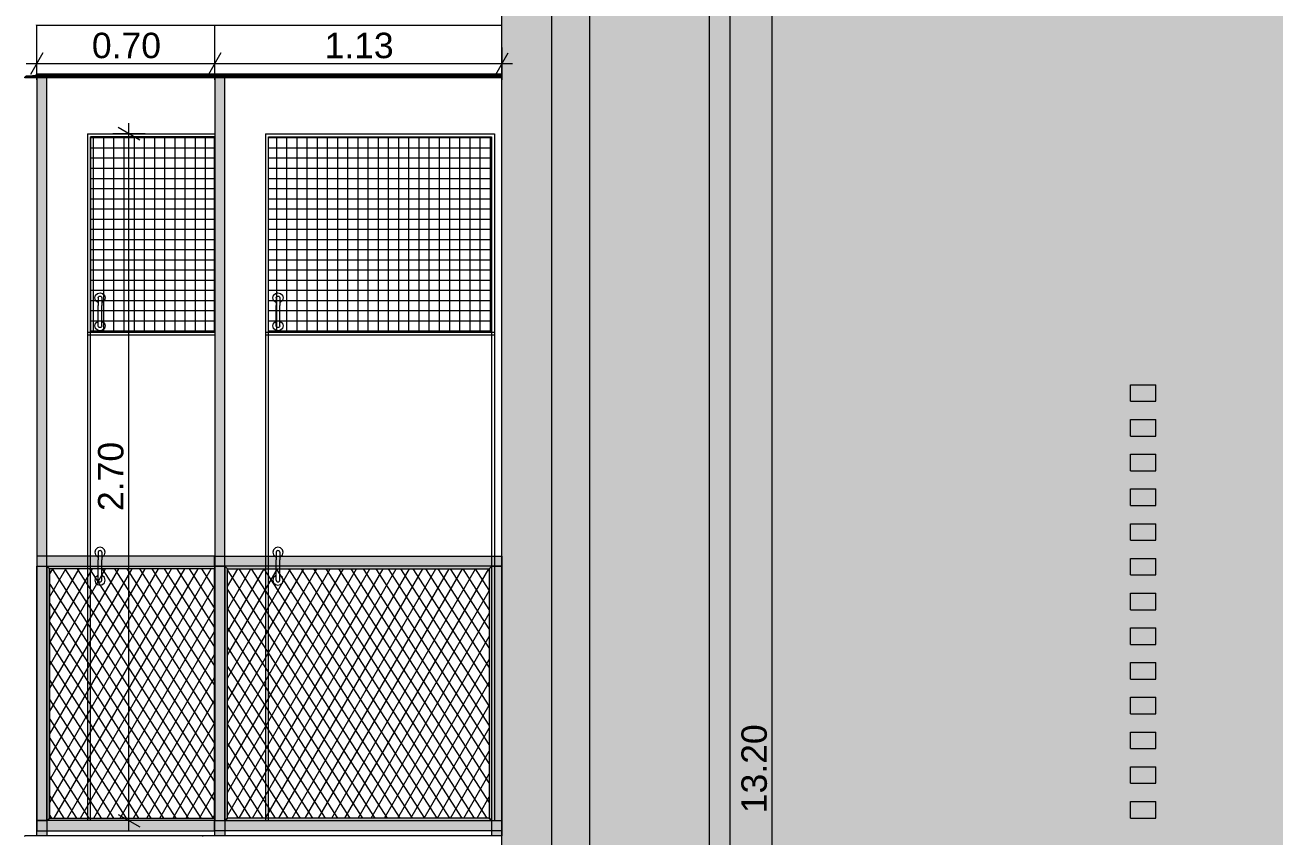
# Model space of a CAD drawing. Header units: millimetres. Extents: x 475616349 to 476941521, y 4620115302 to 4621446928.
# Drawn here: x 476719264 to 476724176, y 4620479180 to 4620482369 of the extents above; entities that cross this region are included whole.
import ezdxf

# ---------------------------------------------------------------- set-up
doc = ezdxf.new("R2010")
doc.units = ezdxf.units.MM
doc.header["$MEASUREMENT"] = 0
for name, color, linetype, lineweight in [('0_Pen_No__250_Pen_No__255', 255, 'Continuous', 0), ('0_Pen_No__250_Pen_No__7', 7, 'Continuous', 0), ('New_2D Drafting - General_Pen_No__250', 7, 'Continuous', 0), ('New_2D Drafting - General_Pen_No__30_Pen_No__9_Pen_No__9_Pen_No__255', 255, 'Continuous', 0), ('New_2D Drafting - General_Pen_No__30_Pen_No__9_Pen_No__9_Pen_No__7', 7, 'Continuous', 0), ('New_2D Drafting - General_Pen_No__4', 7, 'Continuous', 0), ('New_2D Drafting - General_Pen_No__7', 7, 'Continuous', 0), ('New_Structural - Bearing_Pen_No__250', 7, 'Continuous', 0), ('New_zoma_Pen_No__4', 7, 'Continuous', 0), ('New_zoma_Pen_No__7', 7, 'Continuous', 0), ('Structural - Bearing_Pen_No__7', 7, 'Continuous', 0), ('zoma_Pen_No__142', 142, 'Continuous', 0)]:
    doc.layers.add(name, color=color, linetype=linetype, lineweight=lineweight)
doc.layers.add('New_2D Drafting - General_Pen_No__254', color=7, linetype='Continuous', lineweight=0, true_color=0xcccccc)
doc.layers.add('New_2D Drafting - General_Pen_No__30_Pen_No__9_Pen_No__9_Pen_No__254', color=7, linetype='Continuous', lineweight=0, true_color=0xcccccc)
doc.layers.add('New_zoma', color=7, linetype='Continuous')
doc.layers.add('zoma', color=7, linetype='Continuous')
doc.styles.add('GENERATED_STYLE_1', font='arial.ttf')
doc.styles.add('GENERATED_STYLE_2', font='arial.ttf')
doc.dimstyles.new('GENERATED_STYLE__1', dxfattribs={"dimtxt": 200, "dimasz": 64.421331, "dimexe": 0.18, "dimexo": 3, "dimgap": 0.09, "dimtad": 1, "dimtih": 1, "dimtoh": 1, "dimlfac": 0.001, "dimzin": 0, "dimdsep": 46, "dimtxsty": 'GENERATED_STYLE_2', "dimblk": 'ARROWHEAD_2', "dimblk1": 'ARROWHEAD_2', "dimblk2": 'ARROWHEAD_2', "dimcen": 0.09, "dimclrd": 142, "dimclre": 142, "dimclrt": 142, "dimadec": 0, "dimazin": 0, "dimtfac": 1, "dimtdec": 4, "dimtmove": 0, "dimatfit": 3, "dimfxl": 1, "dimtolj": 1, "dimtzin": 0, "dimarcsym": 0})
doc.dimstyles.new('GENERATED_STYLE__18', dxfattribs={"dimtxt": 100, "dimasz": 64.421331, "dimexe": 0.18, "dimexo": 3, "dimgap": 0.09, "dimtad": 1, "dimtih": 1, "dimtoh": 1, "dimlfac": 0.001, "dimzin": 0, "dimdsep": 46, "dimtxsty": 'GENERATED_STYLE_1', "dimblk": 'ARROWHEAD_2', "dimblk1": 'ARROWHEAD_2', "dimblk2": 'ARROWHEAD_2', "dimcen": 0.09, "dimclrd": 7, "dimclre": 7, "dimclrt": 7, "dimadec": 0, "dimazin": 0, "dimtfac": 1, "dimtdec": 4, "dimtmove": 0, "dimatfit": 3, "dimfxl": 1, "dimtolj": 1, "dimtzin": 0, "dimarcsym": 0})
doc.dimstyles.new('GENERATED_STYLE__19', dxfattribs={"dimtxt": 100, "dimasz": 64.421331, "dimexe": 0.18, "dimexo": 3, "dimgap": 0.09, "dimtad": 1, "dimlfac": 0.001, "dimzin": 0, "dimdsep": 46, "dimtxsty": 'GENERATED_STYLE_1', "dimblk": 'ARROWHEAD_2', "dimblk1": 'ARROWHEAD_2', "dimblk2": 'ARROWHEAD_2', "dimcen": 0.09, "dimclrd": 7, "dimclre": 7, "dimclrt": 7, "dimadec": 0, "dimazin": 0, "dimtfac": 1, "dimtdec": 4, "dimtmove": 0, "dimatfit": 3, "dimfxl": 1, "dimtolj": 1, "dimtzin": 0, "dimarcsym": 0})
pattern_1 = [(0, (476577134.07, 4620325125.74), (0, 40), []), (90, (476577134.07, 4620325125.74), (-40, 0), [])]
pattern_2 = [(60, (476577134.07, 4620325125.74), (-38.971143, 22.5), []), (122.833095, (476577134.07, 4620325125.74), (36.80608, 18.75), [])]

# ---------------------------------------------------------------- blocks, each defined once
blk = doc.blocks.new('*D248', base_point=(476577134.1, 4620325125.7))
at = {"layer": 'zoma_Pen_No__142', "color": 142, "linetype": 'Continuous', "lineweight": 0, "transparency": 16777216}
for p, q in [((476720534.6, 4620468833.8), (476720485.7, 4620468749)), ((476720510.1, 4620468727.8), (476720510.1, 4620468855)), ((476720934.6, 4620468833.8), (476720885.7, 4620468749)), ((476720910.1, 4620468727.8), (476720910.1, 4620468855)), ((476720468.7, 4620468791.4), (476720510.1, 4620468791.4)), ((476720510.1, 4620468791.4), (476720910.1, 4620468791.4))]:
    blk.add_line(p, q, dxfattribs=at)
at = {"layer": 'zoma_Pen_No__142', "color": 142, "lineweight": 0, "transparency": 16777216, "insert": (476719953.5, 4620468831.4), "char_height": 200, "attachment_point": 7, "style": 'GENERATED_STYLE_2'}
blk.add_mtext('\\A1;{\\pql;\\fArial CYR|b0|i0|c204|p34;0.40}', dxfattribs=at)
blk = doc.blocks.new('ARROWHEAD_2')
at = {"color": 0, "linetype": 'Continuous', "lineweight": 0}
for p, q in [((0, 0), (-1, 0)), ((-0.378, -0.655), (0.378, 0.655))]:
    blk.add_line(p, q, dxfattribs=at)
blk = doc.blocks.new('*D249', base_point=(476577134.1, 4620325125.7))
at = {"layer": 'zoma_Pen_No__142', "color": 142, "linetype": 'Continuous', "lineweight": 0, "transparency": 16777216}
for p, q in [((476720934.6, 4620468833.8), (476720885.7, 4620468749)), ((476720910.1, 4620468727.8), (476720910.1, 4620468855)), ((476727431.1, 4620468833.8), (476727382.1, 4620468749)), ((476727406.6, 4620468727.8), (476727406.6, 4620468855)), ((476720910.1, 4620468791.4), (476727406.6, 4620468791.4))]:
    blk.add_line(p, q, dxfattribs=at)
at = {"layer": 'zoma_Pen_No__142', "color": 142, "lineweight": 0, "transparency": 16777216, "char_height": 200, "attachment_point": 7, "style": 'GENERATED_STYLE_2'}
for s, insert in [('\\A1;{\\pql;\\fArial CYR|b0|i0|c204|p34;6.50}', (476723892.3, 4620468831.4)), ('\\A1;{\\pql;\\fArial CYR|b0|i0|c204|p34;0.40}', (476726850, 4620468831.4))]:
    blk.add_mtext(s, dxfattribs=dict(at, insert=insert))
blk = doc.blocks.new('*D1101', base_point=(476577134.1, 4620325125.7))
at = {"layer": 'New_zoma_Pen_No__4', "color": 7, "linetype": 'Continuous', "lineweight": 0, "transparency": 16777216}
for p, q in [((476722245.1, 4620486016), (476722160.3, 4620486064.9)), ((476722202.7, 4620486040.5), (476722202.7, 4620486081.9)), ((476722266.3, 4620486040.5), (476722139.1, 4620486040.5)), ((476722202.7, 4620472840.9), (476722202.7, 4620486040.5)), ((476722160.3, 4620472865.3), (476722245.1, 4620472816.4)), ((476722266.3, 4620472840.9), (476722139.1, 4620472840.9))]:
    blk.add_line(p, q, dxfattribs=at)
at = {"layer": 'New_zoma_Pen_No__7', "color": 7, "lineweight": 0, "transparency": 16777216, "insert": (476722182.7, 4620479269.7), "char_height": 100, "attachment_point": 7, "rotation": 90, "style": 'GENERATED_STYLE_1'}
blk.add_mtext('\\A1;{\\pql;\\fArial|b0|i0|c0|p34;13.20}', dxfattribs=at)
blk = doc.blocks.new('*D1138', base_point=(476577134.1, 4620325125.7))
at = {"layer": 'New_zoma_Pen_No__4', "color": 7, "linetype": 'Continuous', "lineweight": 0, "transparency": 16777216}
for p, q in [((476719672.7, 4620481940.9), (476719672.7, 4620481982.3)), ((476719736.3, 4620481940.9), (476719609.2, 4620481940.9)), ((476719715.1, 4620481916.4), (476719630.4, 4620481965.3)), ((476719672.7, 4620479240.9), (476719672.7, 4620481940.9)), ((476719736.3, 4620479240.9), (476719609.2, 4620479240.9)), ((476719630.4, 4620479265.3), (476719715.1, 4620479216.4)), ((476719672.7, 4620479199.4), (476719672.7, 4620479240.9))]:
    blk.add_line(p, q, dxfattribs=at)
at = {"layer": 'New_zoma_Pen_No__7', "color": 7, "lineweight": 0, "transparency": 16777216, "insert": (476719652.7, 4620480457.8), "char_height": 100, "attachment_point": 7, "rotation": 90, "style": 'GENERATED_STYLE_1'}
blk.add_mtext('\\A1;{\\pql;\\fArial|b0|i0|c0|p34;2.70}', dxfattribs=at)
blk = doc.blocks.new('*D1793', base_point=(476577134.1, 4620325125.7))
at = {"layer": 'New_zoma_Pen_No__4', "color": 7, "linetype": 'Continuous', "lineweight": 0, "transparency": 16777216}
for p, q in [((476719310.2, 4620482153.2), (476719310.2, 4620482280.4)), ((476720010.1, 4620482153.2), (476720010.1, 4620482280.4)), ((476719334.7, 4620482259.2), (476719285.7, 4620482174.4)), ((476720034.5, 4620482259.2), (476719985.6, 4620482174.4)), ((476719268.7, 4620482216.8), (476719310.2, 4620482216.8)), ((476719310.2, 4620482216.8), (476720010.1, 4620482216.8))]:
    blk.add_line(p, q, dxfattribs=at)
at = {"layer": 'New_zoma_Pen_No__7', "color": 7, "lineweight": 0, "transparency": 16777216, "insert": (476719527.1, 4620482236.8), "char_height": 100, "attachment_point": 7, "style": 'GENERATED_STYLE_1'}
blk.add_mtext('\\A1;{\\pql;\\fArial|b0|i0|c0|p34;0.70}', dxfattribs=at)
blk = doc.blocks.new('*D1794', base_point=(476577134.1, 4620325125.7))
at = {"layer": 'New_zoma_Pen_No__4', "color": 7, "linetype": 'Continuous', "lineweight": 0, "transparency": 16777216}
for p, q in [((476720010.1, 4620482153.2), (476720010.1, 4620482280.4)), ((476721139.9, 4620482153.2), (476721139.9, 4620482280.4)), ((476720034.5, 4620482259.2), (476719985.6, 4620482174.4)), ((476721115.4, 4620482174.4), (476721164.3, 4620482259.2)), ((476720010.1, 4620482216.8), (476721139.9, 4620482216.8)), ((476721139.9, 4620482216.8), (476721181.3, 4620482216.8))]:
    blk.add_line(p, q, dxfattribs=at)
at = {"layer": 'New_zoma_Pen_No__7', "color": 7, "lineweight": 0, "transparency": 16777216, "insert": (476720441.9, 4620482236.8), "char_height": 100, "attachment_point": 7, "style": 'GENERATED_STYLE_1'}
blk.add_mtext('\\A1;{\\pql;\\fArial|b0|i0|c0|p34;1.13}', dxfattribs=at)
blk = doc.blocks.new('*D1795', base_point=(476577134.1, 4620325125.7))
at = {"layer": 'New_zoma_Pen_No__4', "color": 7, "linetype": 'Continuous', "lineweight": 0, "transparency": 16777216}
for p, q in [((476719310.2, 4620485151.5), (476719310.2, 4620485278.6)), ((476720010.1, 4620485151.5), (476720010.1, 4620485278.6)), ((476719334.7, 4620485257.5), (476719285.7, 4620485172.7)), ((476720034.5, 4620485257.5), (476719985.6, 4620485172.7)), ((476719268.7, 4620485215.1), (476719310.2, 4620485215.1)), ((476719310.2, 4620485215.1), (476720010.1, 4620485215.1))]:
    blk.add_line(p, q, dxfattribs=at)
at = {"layer": 'New_zoma_Pen_No__7', "color": 7, "lineweight": 0, "transparency": 16777216, "insert": (476719527.1, 4620485235.1), "char_height": 100, "attachment_point": 7, "style": 'GENERATED_STYLE_1'}
blk.add_mtext('\\A1;{\\pql;\\fArial|b0|i0|c0|p34;0.70}', dxfattribs=at)
blk = doc.blocks.new('*D1796', base_point=(476577134.1, 4620325125.7))
at = {"layer": 'New_zoma_Pen_No__4', "color": 7, "linetype": 'Continuous', "lineweight": 0, "transparency": 16777216}
for p, q in [((476720010.1, 4620485151.5), (476720010.1, 4620485278.6)), ((476721139.9, 4620485151.5), (476721139.9, 4620485278.6)), ((476720034.5, 4620485257.5), (476719985.6, 4620485172.7)), ((476721115.4, 4620485172.7), (476721164.3, 4620485257.5)), ((476720010.1, 4620485215.1), (476721139.9, 4620485215.1)), ((476721139.9, 4620485215.1), (476721181.3, 4620485215.1))]:
    blk.add_line(p, q, dxfattribs=at)
at = {"layer": 'New_zoma_Pen_No__7', "color": 7, "lineweight": 0, "transparency": 16777216, "insert": (476720441.9, 4620485235.1), "char_height": 100, "attachment_point": 7, "style": 'GENERATED_STYLE_1'}
blk.add_mtext('\\A1;{\\pql;\\fArial|b0|i0|c0|p34;1.13}', dxfattribs=at)

msp = doc.modelspace()

# ---------------------------------------------------------------- hatches: boundary and pattern name
at = {"layer": '0_Pen_No__250_Pen_No__255', "linetype": 'Continuous', "lineweight": 0, "true_color": 0x3f3f3f}
msp.add_hatch(color=250, dxfattribs=at).paths.add_polyline_path([(476721955.673, 4620482806.046), (476722035.672, 4620482806.046), (476722035.672, 4620470653.417), (476721955.347, 4620470653.417)])
at = {"layer": 'New_2D Drafting - General_Pen_No__254', "linetype": 'Continuous', "lineweight": 0, "true_color": 0xcccccc}
h = msp.add_hatch(dxfattribs=at)
h.set_pattern_fill('GRID_100X100', color=254, style=0, pattern_type=2)
h.set_pattern_definition(pattern_1)
h.paths.add_polyline_path([(476720009.912, 4620481928.859), (476719522.157, 4620481928.859), (476719522.157, 4620481160.86), (476720009.912, 4620481160.86)])
h = msp.add_hatch(dxfattribs=at)
h.set_pattern_fill('GRID_100X100', color=254, style=0, pattern_type=2)
h.set_pattern_definition(pattern_1)
h.paths.add_polyline_path([(476721098.019, 4620481160.859), (476720222.02, 4620481160.859), (476720222.02, 4620481928.859), (476721098.019, 4620481928.859)])
at = {"layer": 'New_2D Drafting - General_Pen_No__30_Pen_No__9_Pen_No__9_Pen_No__254', "linetype": 'Continuous', "lineweight": 0, "true_color": 0xcccccc}
h = msp.add_hatch(dxfattribs=at)
h.set_pattern_fill('BRICK___RUNNING_BOND', color=254, style=0, pattern_type=2)
h.set_pattern_definition([(0, (476731109.86, 4620481050.07), (0, 66.64), []), (90, (476731109.86, 4620481050.07), (-244.8, 0), [66.64, -66.64]), (90, (476731232.26, 4620481116.7), (-244.8, 0), [66.64, -66.64])])
h.paths.add_polyline_path([(476721139.846, 4620476040.844), (476721139.846, 4620486040.451), (476738280.212, 4620486040.447), (476738280.212, 4620485580.856), (476738280.219, 4620475470.855), (476738209.815, 4620475470.855), (476738209.815, 4620472841.511), (476738205.261, 4620472840.855), (476721139.846, 4620472840.855)])
h.paths.add_polyline_path([(476724810.212, 4620478540.855), (476724810.212, 4620476940.855), (476726410.212, 4620476940.855), (476726410.212, 4620478540.855)], flags=0)
h.paths.add_polyline_path([(476724810.212, 4620480140.855), (476726410.212, 4620480140.855), (476726410.212, 4620481740.855), (476724810.212, 4620481740.855)], flags=0)
h.paths.add_polyline_path([(476726410.212, 4620483340.854), (476726410.212, 4620484940.855), (476724810.212, 4620484940.855), (476724810.212, 4620483340.854)], flags=0)
h.paths.add_polyline_path([(476728410.07, 4620473740.854), (476728410.07, 4620475340.854), (476730010.07, 4620475340.854), (476730010.07, 4620473740.854)], flags=0)
h.paths.add_polyline_path([(476730010.984, 4620480140.855), (476730010.984, 4620481740.855), (476728410.551, 4620481740.855), (476728410.551, 4620480140.855)], flags=0)
h.paths.add_polyline_path([(476728410.551, 4620476940.855), (476730010.984, 4620476940.855), (476730010.984, 4620478540.855), (476728410.551, 4620478540.855)], flags=0)
h.paths.add_polyline_path([(476730010.551, 4620483340.854), (476728410.551, 4620483340.854), (476728410.551, 4620484940.854), (476730010.551, 4620484940.854)], flags=0)
at = {"layer": 'New_2D Drafting - General_Pen_No__30_Pen_No__9_Pen_No__9_Pen_No__255', "linetype": 'Continuous', "lineweight": 0}
for points in [[(476721335.143, 4620470556.955), (476721485.143, 4620470578.571), (476721485.143, 4620485340.881), (476721335.143, 4620485340.881)], [(476719310.192, 4620482160.86), (476719310.19, 4620479240.859), (476719350.19, 4620479240.859), (476719350.192, 4620482160.86)], [(476720010.055, 4620482160.859), (476720010.054, 4620479240.859), (476720050.054, 4620479240.859), (476720050.055, 4620482160.859)], [(476720009.912, 4620480280.861), (476719310.366, 4620480280.861), (476719310.366, 4620480240.861), (476720009.912, 4620480240.861)], [(476721139.86, 4620480280.861), (476721139.86, 4620480240.861), (476720010.229, 4620480240.861), (476720010.229, 4620480280.861)], [(476719350.373, 4620479180.86), (476719310.366, 4620479180.86), (476719310.366, 4620480240.861), (476719350.373, 4620480240.861)], [(476719350.373, 4620479240.86), (476719360.373, 4620479250.86), (476719360.373, 4620480230.861), (476719350.373, 4620480240.861)], [(476720009.912, 4620480240.861), (476720009.912, 4620480230.861), (476719360.373, 4620480230.861), (476719350.373, 4620480240.861)], [(476720050.236, 4620479180.859), (476720010.229, 4620479180.859), (476720010.229, 4620480240.861), (476720050.236, 4620480240.861)], [(476720050.236, 4620479240.859), (476720060.236, 4620479250.859), (476720060.236, 4620480230.861), (476720050.236, 4620480240.861)], [(476721089.854, 4620480230.861), (476721099.854, 4620480240.861), (476720050.236, 4620480240.861), (476720060.236, 4620480230.861)], [(476721089.854, 4620479250.859), (476721099.854, 4620479240.859), (476721099.854, 4620480240.861), (476721089.854, 4620480230.861)], [(476721139.86, 4620479180.859), (476721099.854, 4620479180.859), (476721099.854, 4620480240.861), (476721139.86, 4620480240.861)], [(476720009.912, 4620479240.86), (476719310.366, 4620479240.86), (476719310.366, 4620479200.86), (476720009.912, 4620479200.86)], [(476720009.912, 4620479250.86), (476720009.912, 4620479240.86), (476719350.373, 4620479240.86), (476719360.373, 4620479250.86)], [(476721139.86, 4620479240.859), (476721139.86, 4620479200.859), (476720010.229, 4620479200.859), (476720010.229, 4620479240.859)], [(476721100.223, 4620479240.859), (476721090.223, 4620479250.859), (476720060.236, 4620479250.859), (476720050.236, 4620479240.859)]]:
    msp.add_hatch(color=255, dxfattribs=at).paths.add_polyline_path(points)
at = {"layer": 'New_2D Drafting - General_Pen_No__7', "linetype": 'Continuous', "lineweight": 0}
h = msp.add_hatch(dxfattribs=at)
h.set_pattern_fill('BATT_INSULATION', style=0, pattern_type=2)
h.set_pattern_definition(pattern_2)
h.paths.add_polyline_path([(476719360.373, 4620480230.861), (476719360.373, 4620479250.86), (476720009.912, 4620479250.86), (476720009.912, 4620480230.861)])
h = msp.add_hatch(dxfattribs=at)
h.set_pattern_fill('BATT_INSULATION', style=0, pattern_type=2)
h.set_pattern_definition(pattern_2)
h.paths.add_polyline_path([(476720060.236, 4620480230.861), (476721089.854, 4620480230.861), (476721089.854, 4620479250.859), (476720060.236, 4620479250.859)])

# ---------------------------------------------------------------- linework, layer by layer
at = {"layer": '0_Pen_No__250_Pen_No__7', "color": 7, "linetype": 'Continuous', "lineweight": 0, "flags": 128}
msp.add_lwpolyline([(476721955.673, 4620482806.046), (476722035.672, 4620482806.046), (476722035.672, 4620470653.417), (476721955.347, 4620470653.417)], close=True, dxfattribs=at)
at = {"layer": 'New_2D Drafting - General_Pen_No__250', "color": 7, "linetype": 'Continuous', "lineweight": 0, "flags": 128}
for points in [[(476720009.912, 4620481928.859), (476719522.157, 4620481928.859), (476719522.157, 4620481160.86), (476720009.912, 4620481160.86)], [(476721098.019, 4620481160.859), (476720222.02, 4620481160.859), (476720222.02, 4620481928.859), (476721098.019, 4620481928.859)]]:
    msp.add_lwpolyline(points, close=True, dxfattribs=at)
at = {"layer": 'New_2D Drafting - General_Pen_No__30_Pen_No__9_Pen_No__9_Pen_No__7', "color": 7, "linetype": 'Continuous', "lineweight": 0, "flags": 128}
for points in [[(476721139.846, 4620476040.844), (476721139.846, 4620486040.451), (476738280.212, 4620486040.447), (476738280.212, 4620485580.856), (476738280.219, 4620475470.855), (476738209.815, 4620475470.855), (476738209.815, 4620472841.511), (476738205.261, 4620472840.855), (476721139.846, 4620472840.855)], [(476721335.143, 4620470556.955), (476721485.143, 4620470578.571), (476721485.143, 4620485340.881), (476721335.143, 4620485340.881)], [(476719310.192, 4620482160.86), (476719310.19, 4620479240.859), (476719350.19, 4620479240.859), (476719350.192, 4620482160.86)], [(476720010.055, 4620482160.859), (476720010.054, 4620479240.859), (476720050.054, 4620479240.859), (476720050.055, 4620482160.859)], [(476720009.912, 4620480280.861), (476719310.366, 4620480280.861), (476719310.366, 4620480240.861), (476720009.912, 4620480240.861)], [(476721139.86, 4620480280.861), (476721139.86, 4620480240.861), (476720010.229, 4620480240.861), (476720010.229, 4620480280.861)], [(476719350.373, 4620479180.86), (476719310.366, 4620479180.86), (476719310.366, 4620480240.861), (476719350.373, 4620480240.861)], [(476719350.373, 4620479240.86), (476719360.373, 4620479250.86), (476719360.373, 4620480230.861), (476719350.373, 4620480240.861)], [(476720009.912, 4620480240.861), (476720009.912, 4620480230.861), (476719360.373, 4620480230.861), (476719350.373, 4620480240.861)], [(476720050.236, 4620479180.859), (476720010.229, 4620479180.859), (476720010.229, 4620480240.861), (476720050.236, 4620480240.861)], [(476720050.236, 4620479240.859), (476720060.236, 4620479250.859), (476720060.236, 4620480230.861), (476720050.236, 4620480240.861)], [(476721089.854, 4620480230.861), (476721099.854, 4620480240.861), (476720050.236, 4620480240.861), (476720060.236, 4620480230.861)], [(476721089.854, 4620479250.859), (476721099.854, 4620479240.859), (476721099.854, 4620480240.861), (476721089.854, 4620480230.861)], [(476721139.86, 4620479180.859), (476721099.854, 4620479180.859), (476721099.854, 4620480240.861), (476721139.86, 4620480240.861)], [(476720009.912, 4620479240.86), (476719310.366, 4620479240.86), (476719310.366, 4620479200.86), (476720009.912, 4620479200.86)], [(476720009.912, 4620479250.86), (476720009.912, 4620479240.86), (476719350.373, 4620479240.86), (476719360.373, 4620479250.86)], [(476721139.86, 4620479240.859), (476721139.86, 4620479200.859), (476720010.229, 4620479200.859), (476720010.229, 4620479240.859)], [(476721100.223, 4620479240.859), (476721090.223, 4620479250.859), (476720060.236, 4620479250.859), (476720050.236, 4620479240.859)]]:
    msp.add_lwpolyline(points, close=True, dxfattribs=at)
at = {"layer": 'New_2D Drafting - General_Pen_No__4', "color": 7, "linetype": 'Continuous', "lineweight": 0, "flags": 128}
for points in [[(476719360.373, 4620480230.861), (476719360.373, 4620479250.86), (476720009.912, 4620479250.86), (476720009.912, 4620480230.861)], [(476720060.236, 4620480230.861), (476721089.854, 4620480230.861), (476721089.854, 4620479250.859), (476720060.236, 4620479250.859)]]:
    msp.add_lwpolyline(points, close=True, dxfattribs=at)
at = {"layer": 'New_Structural - Bearing_Pen_No__250', "color": 7, "linetype": 'Continuous', "lineweight": 0}
for p, q in [((476719510.157, 4620481940.859), (476719510.157, 4620481160.859)), ((476719510.157, 4620481940.859), (476720009.912, 4620481940.859)), ((476720210.02, 4620481940.859), (476720210.02, 4620481160.859)), ((476720210.02, 4620481940.859), (476721110.019, 4620481940.859)), ((476721110.019, 4620481940.859), (476721110.019, 4620481160.859)), ((476719522.157, 4620481160.859), (476719522.157, 4620481928.859)), ((476719522.157, 4620481928.859), (476720009.912, 4620481928.859)), ((476720222.02, 4620481160.859), (476720222.02, 4620481928.859)), ((476720222.02, 4620481928.859), (476721098.019, 4620481928.859)), ((476721098.019, 4620481928.859), (476721098.019, 4620481160.859)), ((476719539.086, 4620481295.859), (476719541.765, 4620481305.859)), ((476719541.765, 4620481285.859), (476719539.086, 4620481295.859)), ((476719541.765, 4620481305.859), (476719549.086, 4620481313.18)), ((476719549.086, 4620481313.18), (476719559.086, 4620481315.859)), ((476719552.086, 4620481295.859), (476719553.024, 4620481299.359)), ((476719552.086, 4620481295.859), (476719552.086, 4620481291.84)), ((476719553.024, 4620481299.359), (476719555.586, 4620481301.921)), ((476719555.586, 4620481301.921), (476719559.086, 4620481302.859)), ((476719559.086, 4620481315.859), (476719569.086, 4620481313.18)), ((476719559.086, 4620481302.859), (476719562.586, 4620481301.921)), ((476719562.586, 4620481301.921), (476719565.148, 4620481299.359)), ((476719565.148, 4620481299.359), (476719566.086, 4620481295.859)), ((476719566.086, 4620481295.859), (476719566.086, 4620481291.84)), ((476719569.086, 4620481313.18), (476719576.406, 4620481305.859)), ((476719576.406, 4620481305.859), (476719579.086, 4620481295.859)), ((476719579.086, 4620481295.859), (476719576.406, 4620481285.859)), ((476720238.949, 4620481295.859), (476720241.629, 4620481305.859)), ((476720241.629, 4620481285.859), (476720238.949, 4620481295.859)), ((476720241.629, 4620481305.859), (476720248.949, 4620481313.179)), ((476720248.949, 4620481313.179), (476720258.949, 4620481315.859)), ((476720251.949, 4620481295.859), (476720252.887, 4620481299.359)), ((476720251.949, 4620481295.859), (476720251.949, 4620481291.84)), ((476720252.887, 4620481299.359), (476720255.449, 4620481301.921)), ((476720255.449, 4620481301.921), (476720258.949, 4620481302.859)), ((476720258.949, 4620481315.859), (476720268.949, 4620481313.179)), ((476720258.949, 4620481302.859), (476720262.449, 4620481301.921)), ((476720262.449, 4620481301.921), (476720265.011, 4620481299.359)), ((476720265.011, 4620481299.359), (476720265.949, 4620481295.859)), ((476720265.949, 4620481295.859), (476720265.949, 4620481291.84)), ((476720268.949, 4620481313.179), (476720276.27, 4620481305.859)), ((476720276.27, 4620481305.859), (476720278.949, 4620481295.859)), ((476720278.949, 4620481295.859), (476720276.27, 4620481285.859)), ((476719549.086, 4620481278.539), (476719541.765, 4620481285.859)), ((476719552.086, 4620481277.735), (476719549.086, 4620481278.539)), ((476719552.086, 4620481291.84), (476719552.086, 4620481280.859)), ((476719552.086, 4620481280.859), (476719552.086, 4620481265.859)), ((476719552.086, 4620481215.859), (476719552.086, 4620481265.859)), ((476719566.086, 4620481291.84), (476719566.086, 4620481280.859)), ((476719566.086, 4620481280.859), (476719566.086, 4620481265.859)), ((476719569.086, 4620481278.539), (476719566.086, 4620481277.735)), ((476719566.086, 4620481215.859), (476719566.086, 4620481265.859)), ((476719576.406, 4620481285.859), (476719569.086, 4620481278.539)), ((476720248.949, 4620481278.538), (476720241.629, 4620481285.859)), ((476720251.949, 4620481277.735), (476720248.949, 4620481278.538)), ((476720251.949, 4620481291.84), (476720251.949, 4620481280.859)), ((476720251.949, 4620481280.859), (476720251.949, 4620481265.859)), ((476720251.949, 4620481215.859), (476720251.949, 4620481265.859)), ((476720265.949, 4620481291.84), (476720265.949, 4620481280.859)), ((476720265.949, 4620481280.859), (476720265.949, 4620481265.859)), ((476720268.949, 4620481278.538), (476720265.949, 4620481277.735)), ((476720265.949, 4620481215.859), (476720265.949, 4620481265.859)), ((476720276.27, 4620481285.859), (476720268.949, 4620481278.538)), ((476719541.765, 4620481195.859), (476719549.086, 4620481203.18)), ((476719549.086, 4620481203.18), (476719552.086, 4620481203.984)), ((476719552.086, 4620481200.859), (476719552.086, 4620481215.859)), ((476719552.086, 4620481189.879), (476719552.086, 4620481200.859)), ((476719566.086, 4620481200.859), (476719566.086, 4620481215.859)), ((476719566.086, 4620481203.984), (476719569.086, 4620481203.18)), ((476719566.086, 4620481189.879), (476719566.086, 4620481200.859)), ((476719569.086, 4620481203.18), (476719576.406, 4620481195.859)), ((476720241.629, 4620481195.859), (476720248.949, 4620481203.179)), ((476720248.949, 4620481203.179), (476720251.949, 4620481203.983)), ((476720251.949, 4620481200.859), (476720251.949, 4620481215.859)), ((476720251.949, 4620481189.878), (476720251.949, 4620481200.859)), ((476720265.949, 4620481200.859), (476720265.949, 4620481215.859)), ((476720265.949, 4620481203.983), (476720268.949, 4620481203.179)), ((476720265.949, 4620481189.878), (476720265.949, 4620481200.859)), ((476720268.949, 4620481203.179), (476720276.27, 4620481195.859)), ((476719510.157, 4620481160.859), (476719510.156, 4620479240.859)), ((476719510.157, 4620481160.859), (476720009.912, 4620481160.859)), ((476720009.912, 4620481148.859), (476719510.157, 4620481148.859)), ((476719522.156, 4620479240.859), (476719522.157, 4620481160.859)), ((476719539.086, 4620481185.859), (476719541.765, 4620481195.859)), ((476719541.765, 4620481175.859), (476719539.086, 4620481185.859)), ((476719549.086, 4620481168.539), (476719541.765, 4620481175.859)), ((476719559.086, 4620481165.859), (476719549.086, 4620481168.539)), ((476719552.086, 4620481185.859), (476719552.086, 4620481189.879)), ((476719553.024, 4620481182.359), (476719552.086, 4620481185.859)), ((476719555.586, 4620481179.797), (476719553.024, 4620481182.359)), ((476719559.086, 4620481178.859), (476719555.586, 4620481179.797)), ((476719562.586, 4620481179.797), (476719559.086, 4620481178.859)), ((476719569.086, 4620481168.539), (476719559.086, 4620481165.859)), ((476719565.148, 4620481182.359), (476719562.586, 4620481179.797)), ((476719566.086, 4620481185.859), (476719565.148, 4620481182.359)), ((476719566.086, 4620481185.859), (476719566.086, 4620481189.879)), ((476719576.406, 4620481175.859), (476719569.086, 4620481168.539)), ((476719576.406, 4620481195.859), (476719579.086, 4620481185.859)), ((476719579.086, 4620481185.859), (476719576.406, 4620481175.859)), ((476720210.02, 4620481160.859), (476720210.019, 4620479240.859)), ((476720210.02, 4620481160.859), (476721110.019, 4620481160.859)), ((476721110.019, 4620481148.859), (476720210.02, 4620481148.859)), ((476720222.019, 4620479240.859), (476720222.02, 4620481160.859)), ((476720238.949, 4620481185.859), (476720241.629, 4620481195.859)), ((476720241.629, 4620481175.859), (476720238.949, 4620481185.859)), ((476720248.949, 4620481168.538), (476720241.629, 4620481175.859)), ((476720258.949, 4620481165.859), (476720248.949, 4620481168.538)), ((476720251.949, 4620481185.859), (476720251.949, 4620481189.878)), ((476720252.887, 4620481182.359), (476720251.949, 4620481185.859)), ((476720255.449, 4620481179.797), (476720252.887, 4620481182.359)), ((476720258.949, 4620481178.859), (476720255.449, 4620481179.797)), ((476720262.449, 4620481179.797), (476720258.949, 4620481178.859)), ((476720268.949, 4620481168.538), (476720258.949, 4620481165.859)), ((476720265.011, 4620481182.359), (476720262.449, 4620481179.797)), ((476720265.949, 4620481185.859), (476720265.011, 4620481182.359)), ((476720265.949, 4620481185.859), (476720265.949, 4620481189.878)), ((476720276.27, 4620481175.859), (476720268.949, 4620481168.538)), ((476720276.27, 4620481195.859), (476720278.949, 4620481185.859)), ((476720278.949, 4620481185.859), (476720276.27, 4620481175.859)), ((476721098.019, 4620481160.859), (476721098.018, 4620479240.859)), ((476721098.019, 4620481160.859), (476721110.019, 4620481160.859)), ((476721110.019, 4620481160.859), (476721110.018, 4620479240.859)), ((476723610.998, 4620480954.104), (476723710.671, 4620480954.104)), ((476723610.998, 4620480889.104), (476723610.998, 4620480954.104)), ((476723710.671, 4620480889.104), (476723710.671, 4620480954.104)), ((476723610.998, 4620480889.104), (476723710.671, 4620480889.104)), ((476723610.998, 4620480817.587), (476723710.671, 4620480817.587)), ((476723610.998, 4620480752.587), (476723610.998, 4620480817.587)), ((476723710.671, 4620480752.587), (476723710.671, 4620480817.587)), ((476723610.998, 4620480752.587), (476723710.671, 4620480752.587)), ((476723610.998, 4620480681.07), (476723710.671, 4620480681.07)), ((476723610.998, 4620480616.07), (476723610.998, 4620480681.07)), ((476723710.671, 4620480616.07), (476723710.671, 4620480681.07)), ((476723610.998, 4620480616.07), (476723710.671, 4620480616.07)), ((476723610.998, 4620480544.553), (476723710.671, 4620480544.553)), ((476723610.998, 4620480479.553), (476723610.998, 4620480544.553)), ((476723710.671, 4620480479.553), (476723710.671, 4620480544.553)), ((476723610.998, 4620480479.553), (476723710.671, 4620480479.553)), ((476723610.998, 4620480408.035), (476723710.671, 4620480408.035)), ((476723610.998, 4620480343.035), (476723610.998, 4620480408.035)), ((476723710.671, 4620480343.035), (476723710.671, 4620480408.035)), ((476719549.085, 4620480313.18), (476719541.765, 4620480305.859)), ((476719559.085, 4620480315.859), (476719549.085, 4620480313.18)), ((476719569.085, 4620480313.18), (476719559.085, 4620480315.859)), ((476719576.406, 4620480305.859), (476719569.085, 4620480313.18)), ((476720248.949, 4620480313.179), (476720241.628, 4620480305.859)), ((476720258.949, 4620480315.859), (476720248.949, 4620480313.179)), ((476720268.949, 4620480313.179), (476720258.949, 4620480315.859)), ((476720276.269, 4620480305.859), (476720268.949, 4620480313.179)), ((476723610.998, 4620480343.035), (476723710.671, 4620480343.035)), ((476719541.765, 4620480305.859), (476719539.085, 4620480295.859)), ((476719539.085, 4620480295.859), (476719541.765, 4620480285.859)), ((476719541.765, 4620480285.859), (476719549.085, 4620480278.539)), ((476719549.085, 4620480278.539), (476719552.085, 4620480277.735)), ((476719553.023, 4620480299.359), (476719552.085, 4620480295.859)), ((476719552.085, 4620480295.859), (476719552.085, 4620480291.84)), ((476719552.085, 4620480291.84), (476719552.085, 4620480280.859)), ((476719552.085, 4620480280.859), (476719552.085, 4620480265.859)), ((476719552.085, 4620480215.859), (476719552.085, 4620480265.859)), ((476719555.585, 4620480301.921), (476719553.023, 4620480299.359)), ((476719559.085, 4620480302.859), (476719555.585, 4620480301.921)), ((476719562.585, 4620480301.921), (476719559.085, 4620480302.859)), ((476719565.148, 4620480299.359), (476719562.585, 4620480301.921)), ((476719566.085, 4620480295.859), (476719565.148, 4620480299.359)), ((476719566.085, 4620480295.859), (476719566.085, 4620480291.84)), ((476719566.085, 4620480291.84), (476719566.085, 4620480280.859)), ((476719566.085, 4620480280.859), (476719566.085, 4620480265.859)), ((476719566.085, 4620480277.735), (476719569.085, 4620480278.539)), ((476719566.085, 4620480215.859), (476719566.085, 4620480265.859)), ((476719569.085, 4620480278.539), (476719576.406, 4620480285.859)), ((476719579.085, 4620480295.859), (476719576.406, 4620480305.859)), ((476719576.406, 4620480285.859), (476719579.085, 4620480295.859)), ((476720241.628, 4620480305.859), (476720238.949, 4620480295.859)), ((476720238.949, 4620480295.859), (476720241.628, 4620480285.859)), ((476720241.628, 4620480285.859), (476720248.949, 4620480278.538)), ((476720248.949, 4620480278.538), (476720251.949, 4620480277.735)), ((476720252.887, 4620480299.359), (476720251.949, 4620480295.859)), ((476720251.949, 4620480295.859), (476720251.949, 4620480291.84)), ((476720251.949, 4620480291.84), (476720251.949, 4620480280.859)), ((476720251.949, 4620480280.859), (476720251.949, 4620480265.859)), ((476720251.949, 4620480215.859), (476720251.949, 4620480265.859)), ((476720255.449, 4620480301.921), (476720252.887, 4620480299.359)), ((476720258.949, 4620480302.859), (476720255.449, 4620480301.921)), ((476720262.449, 4620480301.921), (476720258.949, 4620480302.859)), ((476720265.011, 4620480299.359), (476720262.449, 4620480301.921)), ((476720265.949, 4620480295.859), (476720265.011, 4620480299.359)), ((476720265.949, 4620480295.859), (476720265.949, 4620480291.84)), ((476720265.949, 4620480291.84), (476720265.949, 4620480280.859)), ((476720265.949, 4620480280.859), (476720265.949, 4620480265.859)), ((476720265.949, 4620480277.735), (476720268.949, 4620480278.538)), ((476720265.949, 4620480215.859), (476720265.949, 4620480265.859)), ((476720268.949, 4620480278.538), (476720276.269, 4620480285.859)), ((476720278.949, 4620480295.859), (476720276.269, 4620480305.859)), ((476720276.269, 4620480285.859), (476720278.949, 4620480295.859)), ((476723610.998, 4620480271.518), (476723710.671, 4620480271.518)), ((476723610.998, 4620480206.518), (476723610.998, 4620480271.518)), ((476723710.671, 4620480206.518), (476723710.671, 4620480271.518)), ((476719552.085, 4620480200.859), (476719552.085, 4620480215.859)), ((476719566.085, 4620480200.859), (476719566.085, 4620480215.859)), ((476720251.949, 4620480200.859), (476720251.949, 4620480215.859)), ((476720265.949, 4620480200.859), (476720265.949, 4620480215.859)), ((476719541.765, 4620480195.859), (476719539.085, 4620480185.859)), ((476719539.085, 4620480185.859), (476719541.765, 4620480175.859)), ((476719549.085, 4620480203.18), (476719541.765, 4620480195.859)), ((476719541.765, 4620480175.859), (476719549.085, 4620480168.539)), ((476719552.085, 4620480203.984), (476719549.085, 4620480203.18)), ((476719549.085, 4620480168.539), (476719559.085, 4620480165.859)), ((476719552.085, 4620480189.878), (476719552.085, 4620480200.859)), ((476719552.085, 4620480185.859), (476719552.085, 4620480189.878)), ((476719552.085, 4620480185.859), (476719553.023, 4620480182.359)), ((476719553.023, 4620480182.359), (476719555.585, 4620480179.797)), ((476719555.585, 4620480179.797), (476719559.085, 4620480178.859)), ((476719559.085, 4620480178.859), (476719562.585, 4620480179.797)), ((476719559.085, 4620480165.859), (476719569.085, 4620480168.539)), ((476719562.585, 4620480179.797), (476719565.147, 4620480182.359)), ((476719565.147, 4620480182.359), (476719566.085, 4620480185.859)), ((476719569.085, 4620480203.18), (476719566.085, 4620480203.984)), ((476719566.085, 4620480189.878), (476719566.085, 4620480200.859)), ((476719566.085, 4620480185.859), (476719566.085, 4620480189.878)), ((476719576.406, 4620480195.859), (476719569.085, 4620480203.18)), ((476719569.085, 4620480168.539), (476719576.406, 4620480175.859)), ((476719579.085, 4620480185.859), (476719576.406, 4620480195.859)), ((476719576.406, 4620480175.859), (476719579.085, 4620480185.859)), ((476720241.628, 4620480195.859), (476720238.949, 4620480185.859)), ((476720238.949, 4620480185.859), (476720241.628, 4620480175.859)), ((476720248.949, 4620480203.179), (476720241.628, 4620480195.859)), ((476720241.628, 4620480175.859), (476720248.949, 4620480168.538)), ((476720251.949, 4620480203.983), (476720248.949, 4620480203.179)), ((476720248.949, 4620480168.538), (476720258.949, 4620480165.859)), ((476720251.949, 4620480189.878), (476720251.949, 4620480200.859)), ((476720251.949, 4620480185.859), (476720251.949, 4620480189.878)), ((476720251.949, 4620480185.859), (476720252.887, 4620480182.359)), ((476720252.887, 4620480182.359), (476720255.449, 4620480179.797)), ((476720255.449, 4620480179.797), (476720258.949, 4620480178.859)), ((476720258.949, 4620480178.859), (476720262.449, 4620480179.797)), ((476720258.949, 4620480165.859), (476720268.949, 4620480168.538)), ((476720262.449, 4620480179.797), (476720265.011, 4620480182.359)), ((476720265.011, 4620480182.359), (476720265.949, 4620480185.859)), ((476720268.949, 4620480203.179), (476720265.949, 4620480203.983)), ((476720265.949, 4620480189.878), (476720265.949, 4620480200.859)), ((476720265.949, 4620480185.859), (476720265.949, 4620480189.878)), ((476720276.269, 4620480195.859), (476720268.949, 4620480203.179)), ((476720268.949, 4620480168.538), (476720276.269, 4620480175.859)), ((476720278.949, 4620480185.859), (476720276.269, 4620480195.859)), ((476720276.269, 4620480175.859), (476720278.949, 4620480185.859)), ((476723610.998, 4620480206.518), (476723710.671, 4620480206.518)), ((476723610.998, 4620480135.001), (476723710.671, 4620480135.001)), ((476723610.998, 4620480070.001), (476723610.998, 4620480135.001)), ((476723710.671, 4620480070.001), (476723710.671, 4620480135.001)), ((476723610.998, 4620480070.001), (476723710.671, 4620480070.001)), ((476723610.998, 4620479998.483), (476723710.671, 4620479998.483)), ((476723610.998, 4620479933.483), (476723610.998, 4620479998.483)), ((476723710.671, 4620479933.483), (476723710.671, 4620479998.483)), ((476723610.998, 4620479933.483), (476723710.671, 4620479933.483)), ((476723610.998, 4620479861.966), (476723710.671, 4620479861.966)), ((476723610.998, 4620479796.966), (476723610.998, 4620479861.966)), ((476723710.671, 4620479796.966), (476723710.671, 4620479861.966)), ((476723610.998, 4620479796.966), (476723710.671, 4620479796.966)), ((476723610.998, 4620479725.449), (476723710.671, 4620479725.449)), ((476723610.998, 4620479660.449), (476723610.998, 4620479725.449)), ((476723710.671, 4620479660.449), (476723710.671, 4620479725.449)), ((476723610.998, 4620479660.449), (476723710.671, 4620479660.449)), ((476723610.998, 4620479588.932), (476723710.671, 4620479588.932)), ((476723610.998, 4620479523.932), (476723610.998, 4620479588.932)), ((476723710.671, 4620479523.932), (476723710.671, 4620479588.932)), ((476723610.998, 4620479523.932), (476723710.671, 4620479523.932)), ((476723610.998, 4620479452.414), (476723710.671, 4620479452.414)), ((476723610.998, 4620479387.414), (476723610.998, 4620479452.414)), ((476723710.671, 4620479387.414), (476723710.671, 4620479452.414)), ((476723610.998, 4620479387.414), (476723710.671, 4620479387.414)), ((476723610.998, 4620479315.897), (476723710.671, 4620479315.897)), ((476723610.998, 4620479250.897), (476723610.998, 4620479315.897)), ((476723710.671, 4620479250.897), (476723710.671, 4620479315.897)), ((476720978.15, 4620479240.859), (476720990.15, 4620479240.859)), ((476723610.998, 4620479250.897), (476723710.671, 4620479250.897))]:
    msp.add_line(p, q, dxfattribs=at)
at = {"layer": 'Structural - Bearing_Pen_No__7', "color": 7, "linetype": 'Continuous', "lineweight": 0}
for p, q in [((476719309.967, 4620482367.995), (476719308.829, 4620482369.293)), ((476719310.366, 4620482366.464), (476719309.967, 4620482367.995)), ((476719310.366, 4620482175.255), (476719310.366, 4620482366.464)), ((476720009.912, 4620482366.464), (476719310.366, 4620482366.464)), ((476720009.83, 4620482367.995), (476720008.692, 4620482369.292)), ((476720010.23, 4620482366.464), (476720009.83, 4620482367.995)), ((476720010.229, 4620482175.254), (476720010.23, 4620482366.464)), ((476721139.86, 4620482366.463), (476720010.23, 4620482366.464)), ((476719264.04, 4620482163.355), (476719264.44, 4620482164.886)), ((476719264.04, 4620482160.86), (476719264.04, 4620482163.355)), ((476720009.912, 4620482163.354), (476719264.04, 4620482163.355)), ((476720009.912, 4620482160.859), (476719264.04, 4620482160.86)), ((476719264.44, 4620482164.886), (476719265.577, 4620482166.183)), ((476719265.577, 4620482166.183), (476719267.281, 4620482167.05)), ((476719267.281, 4620482167.05), (476719268.502, 4620482167.31)), ((476719268.502, 4620482167.31), (476719305.904, 4620482171.3)), ((476720009.912, 4620482167.309), (476719268.502, 4620482167.31)), ((476719305.904, 4620482171.3), (476719307.125, 4620482171.559)), ((476720009.912, 4620482171.299), (476719305.904, 4620482171.3)), ((476719307.125, 4620482171.559), (476719308.828, 4620482172.426)), ((476719308.828, 4620482172.426), (476719309.966, 4620482173.724)), ((476719309.966, 4620482173.724), (476719310.366, 4620482175.255)), ((476720009.912, 4620482175.254), (476719310.366, 4620482175.255)), ((476719963.903, 4620482163.354), (476719964.303, 4620482164.885)), ((476719963.903, 4620482160.859), (476719963.903, 4620482163.354)), ((476721139.86, 4620482163.354), (476719963.903, 4620482163.354)), ((476721139.86, 4620482160.859), (476719963.903, 4620482160.859)), ((476719964.303, 4620482164.885), (476719965.441, 4620482166.183)), ((476719965.441, 4620482166.183), (476719967.144, 4620482167.05)), ((476719967.144, 4620482167.05), (476719968.366, 4620482167.31)), ((476719968.366, 4620482167.31), (476720005.767, 4620482171.299)), ((476721139.86, 4620482167.309), (476719968.366, 4620482167.31)), ((476720005.767, 4620482171.299), (476720006.989, 4620482171.559)), ((476721139.86, 4620482171.299), (476720005.767, 4620482171.299)), ((476720006.989, 4620482171.559), (476720008.692, 4620482172.426)), ((476720008.692, 4620482172.426), (476720009.83, 4620482173.724)), ((476720009.83, 4620482173.724), (476720010.229, 4620482175.254)), ((476721139.86, 4620482175.254), (476720010.229, 4620482175.254)), ((476719264.04, 4620479178.364), (476719264.04, 4620479180.859)), ((476720009.912, 4620479180.859), (476719264.04, 4620479180.859)), ((476719963.903, 4620479178.364), (476719963.903, 4620479180.859)), ((476721139.86, 4620479180.859), (476719963.903, 4620479180.859))]:
    msp.add_line(p, q, dxfattribs=at)

# ---------------------------------------------------------------- dimensions: what is measured, and where the dimension line sits
at = {"layer": 'New_zoma', "color": 7, "linetype": 'Continuous', "lineweight": 0}
for base, p1, p2, picture, middle in [((476722202.677, 4620486040.451), (476721139.846, 4620472840.855), (476721139.846, 4620486040.451), '*D1101', (476722132.677, 4620479437.682)), ((476719672.741, 4620481940.859), (476719510.156, 4620479240.859), (476719510.157, 4620481940.859), '*D1138', (476719602.741, 4620480587.713))]:
    dim = msp.add_linear_dim(base=base, p1=p1, p2=p2, angle=90, dimstyle='GENERATED_STYLE__19', dxfattribs=at)
    dim.commit()
    dim.dimension.update_dxf_attribs({"geometry": picture, "text_midpoint": middle, "dimtype": 160, "text_rotation": 90})
for base, p1, p2, picture, middle in [((476720010.055, 4620485215.068), (476719310.192, 4620478960.86), (476720010.055, 4620478960.859), '*D1795', (476719656.977, 4620485285.068)), ((476721139.86, 4620485215.068), (476720010.055, 4620478960.859), (476721139.86, 4620478971.299), '*D1796', (476720571.811, 4620485285.068)), ((476720010.055, 4620482216.815), (476719310.192, 4620478960.86), (476720010.055, 4620478960.859), '*D1793', (476719656.977, 4620482286.815)), ((476721139.86, 4620482216.815), (476720010.055, 4620478960.859), (476721139.86, 4620478971.299), '*D1794', (476720571.811, 4620482286.815))]:
    dim = msp.add_linear_dim(base=base, p1=p1, p2=p2, dimstyle='GENERATED_STYLE__18', dxfattribs=at)
    dim.commit()
    dim.dimension.update_dxf_attribs({"geometry": picture, "text_midpoint": middle, "dimtype": 160})
at = {"layer": 'zoma', "color": 142, "linetype": 'Continuous', "lineweight": 0}
for base, p1, p2, picture, middle in [((476720910.143, 4620468791.383), (476720510.143, 4620492949.778), (476720910.143, 4620492949.778), '*D248', (476720213.295, 4620468931.383)), ((476727406.581, 4620468791.383), (476720910.143, 4620492949.778), (476727406.581, 4620468748.852), '*D249', (476724152.069, 4620468931.383))]:
    dim = msp.add_linear_dim(base=base, p1=p1, p2=p2, dimstyle='GENERATED_STYLE__1', dxfattribs=at)
    dim.commit()
    dim.dimension.update_dxf_attribs({"geometry": picture, "text_midpoint": middle, "dimtype": 160})

doc.saveas('drawing.dxf')
